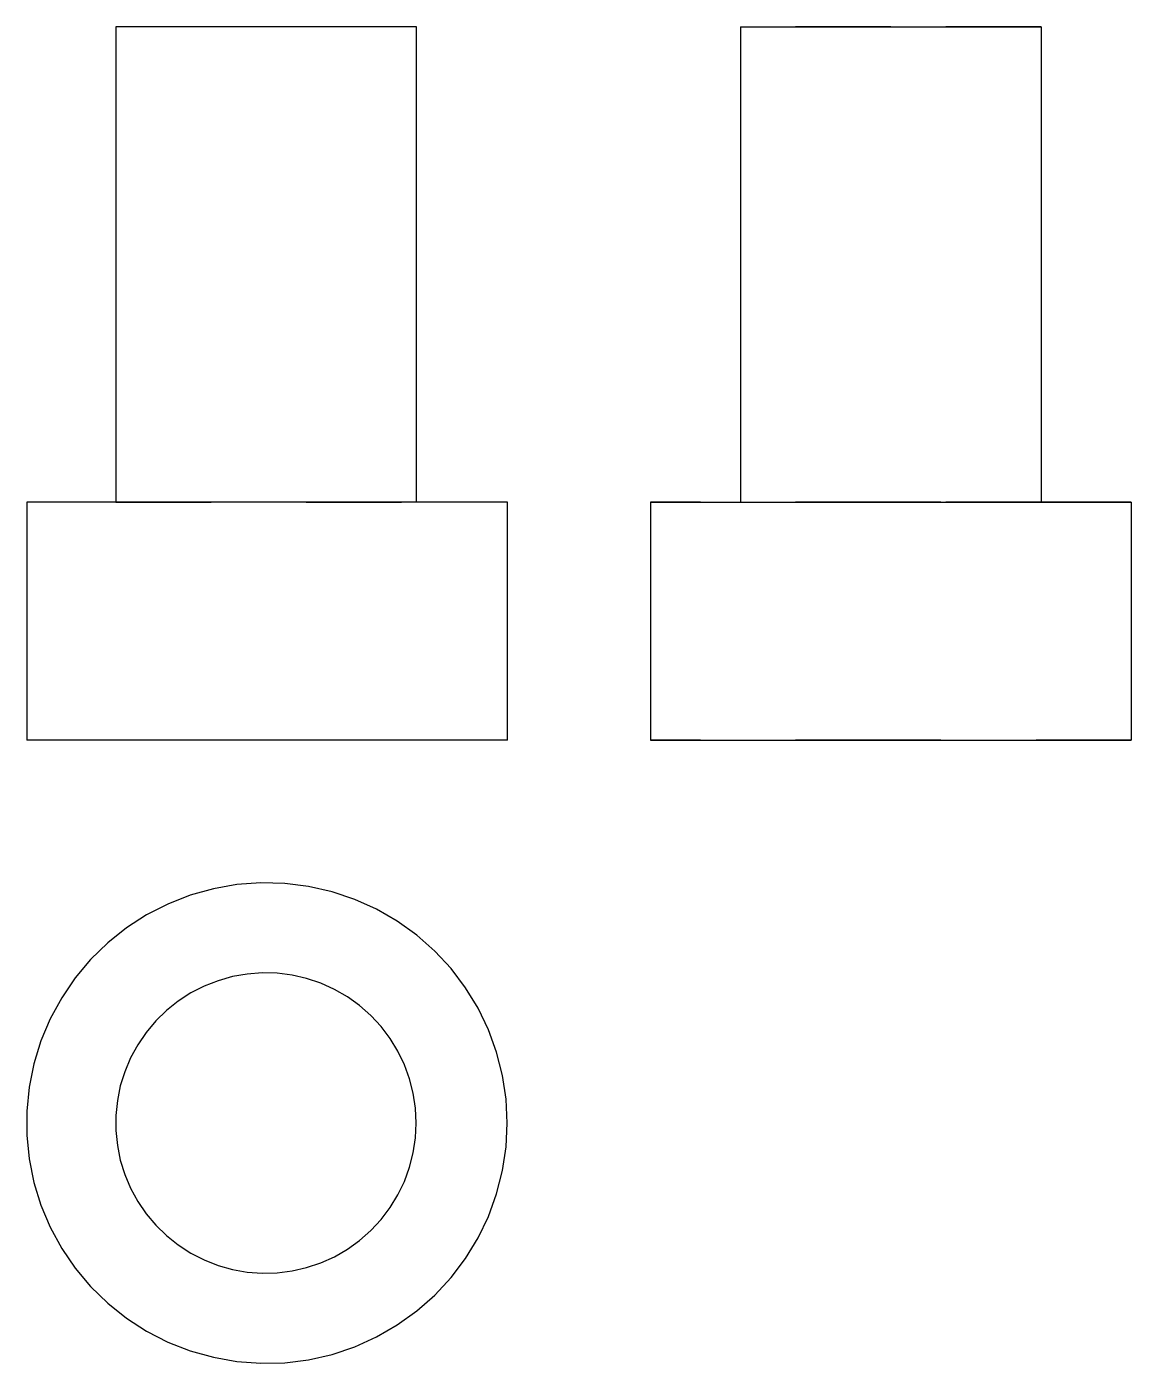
# Model space of a CAD drawing. Extents: x 0 to 1.16, y 0 to 1.41.
import ezdxf

# ---------------------------------------------------------------- set-up
doc = ezdxf.new("R2010")
doc.units = 0
doc.linetypes.add('HIDDEN', pattern=[0.037501, 0.025013, -0.012488])
for name, color, linetype in [('FRONT', 7, 'CONTINUOUS'), ('FRONT_HID', 7, 'HIDDEN'), ('LEFT', 7, 'CONTINUOUS'), ('LEFT_HID', 7, 'HIDDEN'), ('TOP', 7, 'CONTINUOUS')]:
    doc.layers.add(name, color=color, linetype=linetype)

msp = doc.modelspace()

# ---------------------------------------------------------------- linework, layer by layer
at = {"layer": 'FRONT'}
for p, q in [((0.409539, 1.405106), (0.09375, 1.405106)), ((0.09375, 1.405106), (0.09375, 0.905106)), ((0.409539, 0.905106), (0.409539, 1.405106)), ((0.505263, 0.905106), (0, 0.905106)), ((0, 0.905106), (0, 0.655106)), ((0.505263, 0.655106), (0.505263, 0.905106)), ((0.505263, 0.655106), (0, 0.655106))]:
    msp.add_line(p, q, dxfattribs=at)
at = {"layer": 'FRONT_HID', "linetype": 'HIDDEN'}
for p, q in [((0.409539, 0.905106), (0.09375, 0.905106)), ((0.09375, 0.905106), (0.409539, 0.905106))]:
    msp.add_line(p, q, dxfattribs=at)
at = {"layer": 'LEFT'}
for p, q in [((0.75, 1.405106), (1.065789, 1.405106)), ((0.75, 1.405106), (0.75, 0.905106)), ((1.065789, 1.405106), (1.065789, 0.905106)), ((0.655263, 0.905106), (1.160526, 0.905106)), ((0.655263, 0.905106), (0.655263, 0.655106)), ((1.160526, 0.905106), (1.160526, 0.655106)), ((0.655263, 0.655106), (1.160526, 0.655106))]:
    msp.add_line(p, q, dxfattribs=at)
at = {"layer": 'LEFT_HID', "linetype": 'HIDDEN'}
for p, q in [((0.907895, 1.405106), (0.75, 1.405106)), ((1.065789, 1.405106), (0.907895, 1.405106)), ((0.907895, 0.905106), (0.655263, 0.905106)), ((0.907895, 0.905106), (0.75, 0.905106)), ((0.75, 0.905106), (1.065789, 0.905106)), ((1.160526, 0.905106), (0.907895, 0.905106)), ((1.065789, 0.905106), (0.907895, 0.905106)), ((0.907895, 0.655106), (0.655263, 0.655106)), ((1.160526, 0.655106), (0.907895, 0.655106))]:
    msp.add_line(p, q, dxfattribs=at)
at = {"layer": 'TOP'}
for p, q in [((0.171858, 0.492029), (0.148413, 0.482828)), ((0.196102, 0.498851), (0.171858, 0.492029)), ((0.220904, 0.503224), (0.196102, 0.498851)), ((0.246019, 0.505106), (0.220904, 0.503224)), ((0.271197, 0.504478), (0.246019, 0.505106)), ((0.296187, 0.501347), (0.271197, 0.504478)), ((0.32074, 0.495742), (0.296187, 0.501347)), ((0.344614, 0.487721), (0.32074, 0.495742)), ((0.148413, 0.482828), (0.126002, 0.471338)), ((0.367571, 0.477363), (0.344614, 0.487721)), ((0.126002, 0.471338), (0.104845, 0.457674)), ((0.389382, 0.46477), (0.367571, 0.477363)), ((0.409831, 0.450068), (0.389382, 0.46477)), ((0.104845, 0.457674), (0.085155, 0.441971)), ((0.428714, 0.433404), (0.409831, 0.450068)), ((0.085155, 0.441971), (0.067125, 0.424386)), ((0.067125, 0.424386), (0.050937, 0.405093)), ((0.445845, 0.414942), (0.428714, 0.433404)), ((0.231697, 0.409222), (0.216196, 0.406489)), ((0.247394, 0.410399), (0.231697, 0.409222)), ((0.26313, 0.410006), (0.247394, 0.410399)), ((0.278749, 0.408049), (0.26313, 0.410006)), ((0.294095, 0.404546), (0.278749, 0.408049)), ((0.461052, 0.394865), (0.445845, 0.414942)), ((0.050937, 0.405093), (0.036749, 0.384284)), ((0.186391, 0.396475), (0.172383, 0.389294)), ((0.201043, 0.402226), (0.186391, 0.396475)), ((0.216196, 0.406489), (0.201043, 0.402226)), ((0.309016, 0.399533), (0.294095, 0.404546)), ((0.323364, 0.393059), (0.309016, 0.399533)), ((0.474184, 0.373375), (0.461052, 0.394865)), ((0.036749, 0.384284), (0.024704, 0.362166)), ((0.159161, 0.380754), (0.146854, 0.37094)), ((0.172383, 0.389294), (0.159161, 0.380754)), ((0.336996, 0.385189), (0.323364, 0.393059)), ((0.349776, 0.376), (0.336996, 0.385189)), ((0.146854, 0.37094), (0.135586, 0.359949)), ((0.361579, 0.365585), (0.349776, 0.376)), ((0.372285, 0.354046), (0.361579, 0.365585)), ((0.485112, 0.350684), (0.474184, 0.373375)), ((0.024704, 0.362166), (0.014922, 0.338958)), ((0.135586, 0.359949), (0.125468, 0.347891)), ((0.381789, 0.341498), (0.372285, 0.354046)), ((0.014922, 0.338958), (0.007498, 0.314892)), ((0.125468, 0.347891), (0.116601, 0.334885)), ((0.389997, 0.328067), (0.381789, 0.341498)), ((0.493725, 0.327018), (0.485112, 0.350684)), ((0.116601, 0.334885), (0.109072, 0.321061)), ((0.396827, 0.313885), (0.389997, 0.328067)), ((0.49994, 0.302611), (0.493725, 0.327018)), ((0.007498, 0.314892), (0.002508, 0.290206)), ((0.109072, 0.321061), (0.102958, 0.306556)), ((0.402211, 0.299093), (0.396827, 0.313885)), ((0.102958, 0.306556), (0.098318, 0.291515)), ((0.406095, 0.283839), (0.402211, 0.299093)), ((0.503694, 0.277707), (0.49994, 0.302611)), ((0.002508, 0.290206), (0, 0.265146)), ((0.098318, 0.291515), (0.0952, 0.276086)), ((0.408441, 0.268274), (0.406095, 0.283839)), ((0.0952, 0.276086), (0.093632, 0.260423)), ((0.409225, 0.252553), (0.408441, 0.268274)), ((0.504949, 0.252553), (0.503694, 0.277707)), ((0, 0.265146), (0, 0.23996)), ((0.093632, 0.260423), (0.093632, 0.244683)), ((0, 0.23996), (0.002508, 0.2149)), ((0.093632, 0.244683), (0.0952, 0.22902)), ((0.408441, 0.236832), (0.409225, 0.252553)), ((0.503694, 0.227399), (0.504949, 0.252553)), ((0.0952, 0.22902), (0.098318, 0.213591)), ((0.406095, 0.221267), (0.408441, 0.236832)), ((0.49994, 0.202495), (0.503694, 0.227399)), ((0.002508, 0.2149), (0.007498, 0.190214)), ((0.098318, 0.213591), (0.102958, 0.19855)), ((0.402211, 0.206013), (0.406095, 0.221267)), ((0.102958, 0.19855), (0.109072, 0.184045)), ((0.396827, 0.191221), (0.402211, 0.206013)), ((0.493725, 0.178089), (0.49994, 0.202495)), ((0.007498, 0.190214), (0.014922, 0.166148)), ((0.109072, 0.184045), (0.116601, 0.170221)), ((0.389997, 0.177039), (0.396827, 0.191221)), ((0.116601, 0.170221), (0.125468, 0.157216)), ((0.381789, 0.163608), (0.389997, 0.177039)), ((0.485112, 0.154422), (0.493725, 0.178089)), ((0.014922, 0.166148), (0.024704, 0.14294)), ((0.125468, 0.157216), (0.135586, 0.145157)), ((0.372285, 0.15106), (0.381789, 0.163608)), ((0.024704, 0.14294), (0.036749, 0.120822)), ((0.135586, 0.145157), (0.146854, 0.134167)), ((0.361579, 0.139521), (0.372285, 0.15106)), ((0.474184, 0.131731), (0.485112, 0.154422)), ((0.146854, 0.134167), (0.159161, 0.124352)), ((0.336996, 0.119917), (0.349776, 0.129106)), ((0.349776, 0.129106), (0.361579, 0.139521)), ((0.461052, 0.110241), (0.474184, 0.131731)), ((0.036749, 0.120822), (0.050937, 0.100013)), ((0.159161, 0.124352), (0.172383, 0.115812)), ((0.172383, 0.115812), (0.186391, 0.108631)), ((0.323364, 0.112047), (0.336996, 0.119917)), ((0.050937, 0.100013), (0.067125, 0.08072)), ((0.186391, 0.108631), (0.201043, 0.10288)), ((0.201043, 0.10288), (0.216196, 0.098617)), ((0.216196, 0.098617), (0.231697, 0.095884)), ((0.278749, 0.097057), (0.294095, 0.10056)), ((0.294095, 0.10056), (0.309016, 0.105573)), ((0.309016, 0.105573), (0.323364, 0.112047)), ((0.445845, 0.090165), (0.461052, 0.110241)), ((0.231697, 0.095884), (0.247394, 0.094707)), ((0.247394, 0.094707), (0.26313, 0.0951)), ((0.26313, 0.0951), (0.278749, 0.097057)), ((0.428714, 0.071702), (0.445845, 0.090165)), ((0.067125, 0.08072), (0.085155, 0.063135)), ((0.409831, 0.055038), (0.428714, 0.071702)), ((0.085155, 0.063135), (0.104845, 0.047432)), ((0.104845, 0.047432), (0.126002, 0.033768)), ((0.389382, 0.040336), (0.409831, 0.055038)), ((0.126002, 0.033768), (0.148413, 0.022278)), ((0.367571, 0.027743), (0.389382, 0.040336)), ((0.148413, 0.022278), (0.171858, 0.013077)), ((0.32074, 0.009364), (0.344614, 0.017385)), ((0.344614, 0.017385), (0.367571, 0.027743)), ((0.171858, 0.013077), (0.196102, 0.006255)), ((0.196102, 0.006255), (0.220904, 0.001882)), ((0.220904, 0.001882), (0.246019, 0)), ((0.246019, 0), (0.271197, 0.000628)), ((0.271197, 0.000628), (0.296187, 0.00376)), ((0.296187, 0.00376), (0.32074, 0.009364))]:
    msp.add_line(p, q, dxfattribs=at)

doc.saveas('drawing.dxf')
